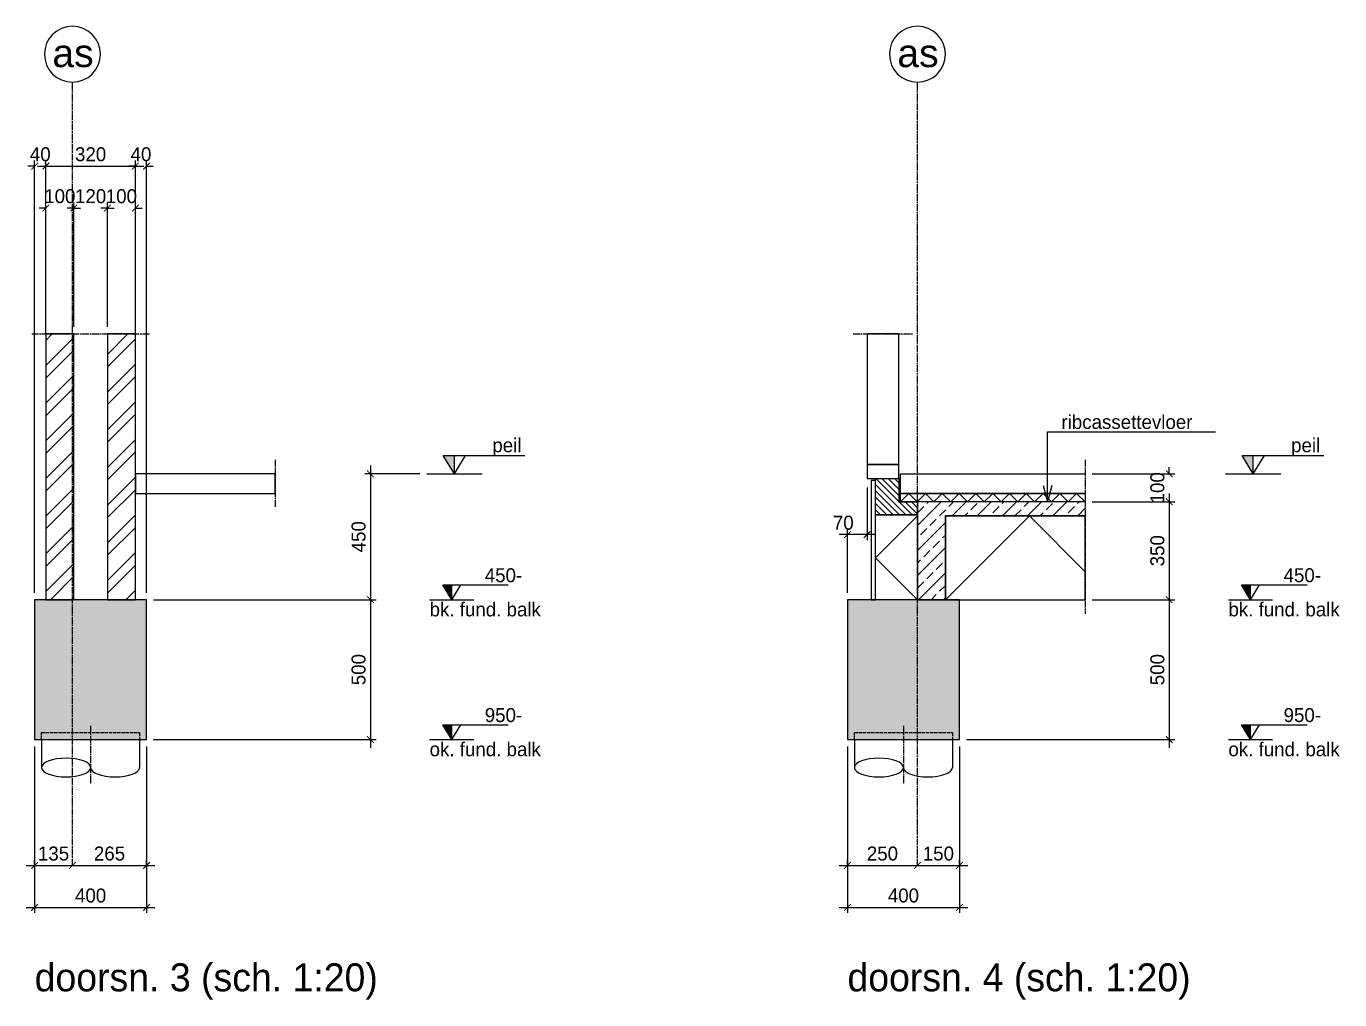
# Model space of a CAD drawing. Header units: millimetres. Extents: x -109306 to 269542, y -22401 to 197206.
# Drawn here: x -51692 to -46998, y 15534 to 19014 of the extents above; entities that cross this region are included whole.
import ezdxf
from ezdxf.enums import TextEntityAlignment as Align

# ---------------------------------------------------------------- set-up
doc = ezdxf.new("R2010")
doc.units = ezdxf.units.MM
doc.linetypes.add('CENTER', pattern=[36, 24, -3, 6, -3])
doc.linetypes.add('DASH', pattern=[15, 12, -3])
for name, color, linetype in [('10', 9, 'DASH'), ('13', 7, 'Continuous'), ('18', 1, 'Continuous'), ('25', 2, 'Continuous'), ('BETON - 18', 1, 'Continuous'), ('BETON - 25', 2, 'Continuous'), ('DIMENSION', 1, 'Continuous'), ('dun', 252, 'Continuous'), ('HATCH', 9, 'Continuous'), ('HATCH-beton', 254, 'Continuous'), ('PAAL', 3, 'Continuous'), ('STAAL-25', 2, 'Continuous'), ('STRAMIEN', 11, 'CENTER'), ('T25', 2, 'Continuous'), ('T50', 4, 'Continuous'), ('WAPENING-aanwijs', 1, 'Continuous')]:
    doc.layers.add(name, color=color, linetype=linetype)
doc.styles.get("Standard").update_dxf_attribs({"font": ''})
doc.styles.add('STRAMIEN', font='arial.ttf')
doc.styles.get('Standard').set_extended_font_data('Century Gothic')
doc.dimstyles.new('1-20', dxfattribs={"dimscale": 20, "dimtxt": 2.5, "dimasz": 1.2, "dimexe": 1, "dimexo": 0, "dimgap": 0.8, "dimtad": 1, "dimdec": 0, "dimzin": 12, "dimdsep": 46, "dimtxsty": 'Standard', "dimblk1": 'ARCHTICK', "dimblk2": 'ARCHTICK', "dimsah": 1, "dimcen": 0.09, "dimdle": 1.5, "dimclrd": 256, "dimclre": 254, "dimclrt": 2, "dimadec": 0, "dimazin": 0, "dimtfac": 1, "dimtdec": 0, "dimtix": 1, "dimtofl": 0, "dimtmove": 2, "dimatfit": 3, "dimldrblk": 'ARCHTICK', "dimfxl": 1, "dimtolj": 1, "dimtzin": 0, "dimarcsym": 0})

# ---------------------------------------------------------------- blocks, each defined once
blk = doc.blocks.new('_ARCHTICK')
at = {"color": 0, "linetype": 'ByBlock', "const_width": 0.15}
blk.add_lwpolyline([(-0.5, -0.5), (0.5, 0.5)], dxfattribs=at)
blk = doc.blocks.new('*D164')
at = {"layer": 'Defpoints', "color": 0, "transparency": 16777216}
for p in [(-51662, 16438.7), (-51262, 16438.7), (-51262, 15863.7)]:
    blk.add_point(p, dxfattribs=at)
at = {"layer": 'DIMENSION', "color": 254, "lineweight": -2, "transparency": 16777216}
for p, q in [((-51662, 16438.7), (-51662, 15843.7)), ((-51262, 16438.7), (-51262, 15843.7))]:
    blk.add_line(p, q, dxfattribs=at)
at = {"layer": 'DIMENSION', "lineweight": -2, "transparency": 16777216}
blk.add_line((-51692, 15863.7), (-51232, 15863.7), dxfattribs=at)
at = {"layer": 'DIMENSION', "lineweight": -2, "transparency": 16777216, "xscale": 23.99999999999998, "yscale": 23.99999999999998, "zscale": 23.99999999999998, "rotation": 180}
blk.add_blockref('_ARCHTICK', (-51662, 15863.7), dxfattribs=at)
at = {"layer": 'DIMENSION', "lineweight": -2, "transparency": 16777216, "xscale": 23.99999999999998, "yscale": 23.99999999999998, "zscale": 23.99999999999998}
blk.add_blockref('_ARCHTICK', (-51262, 15863.7), dxfattribs=at)
at = {"layer": 'DIMENSION', "color": 2, "transparency": 16777216, "insert": (-51462, 15905.9), "char_height": 50, "attachment_point": 5}
blk.add_mtext('\\A1;400', dxfattribs=at)
blk = doc.blocks.new('*D165')
at = {"layer": 'Defpoints', "color": 0, "transparency": 16777216}
for p in [(-51662, 16013.7), (-51527, 16013.7), (-51527, 16013.7)]:
    blk.add_point(p, dxfattribs=at)
at = {"layer": 'DIMENSION', "lineweight": -2, "transparency": 16777216}
blk.add_line((-51692, 16013.7), (-51497, 16013.7), dxfattribs=at)
at = {"layer": 'DIMENSION', "color": 254, "lineweight": -2, "transparency": 16777216}
for p, q in [((-51662, 16013.7), (-51662, 16033.7)), ((-51527, 16013.7), (-51527, 16033.7))]:
    blk.add_line(p, q, dxfattribs=at)
at = {"layer": 'DIMENSION', "lineweight": -2, "transparency": 16777216, "xscale": 23.99999999999998, "yscale": 23.99999999999998, "zscale": 23.99999999999998, "rotation": 180}
blk.add_blockref('_ARCHTICK', (-51662, 16013.7), dxfattribs=at)
at = {"layer": 'DIMENSION', "lineweight": -2, "transparency": 16777216, "xscale": 23.99999999999998, "yscale": 23.99999999999998, "zscale": 23.99999999999998}
blk.add_blockref('_ARCHTICK', (-51527, 16013.7), dxfattribs=at)
at = {"layer": 'DIMENSION', "color": 2, "transparency": 16777216, "insert": (-51594.5, 16055.9), "char_height": 50, "attachment_point": 5}
blk.add_mtext('\\A1;135', dxfattribs=at)
blk = doc.blocks.new('*D166')
at = {"layer": 'Defpoints', "color": 0, "transparency": 16777216}
for p in [(-51527, 16013.7), (-51262, 16013.7), (-51262, 16013.7)]:
    blk.add_point(p, dxfattribs=at)
at = {"layer": 'DIMENSION', "lineweight": -2, "transparency": 16777216}
blk.add_line((-51557, 16013.7), (-51232, 16013.7), dxfattribs=at)
at = {"layer": 'DIMENSION', "color": 254, "lineweight": -2, "transparency": 16777216}
for p, q in [((-51527, 16013.7), (-51527, 16033.7)), ((-51262, 16013.7), (-51262, 16033.7))]:
    blk.add_line(p, q, dxfattribs=at)
at = {"layer": 'DIMENSION', "lineweight": -2, "transparency": 16777216, "xscale": 23.99999999999998, "yscale": 23.99999999999998, "zscale": 23.99999999999998, "rotation": 180}
blk.add_blockref('_ARCHTICK', (-51527, 16013.7), dxfattribs=at)
at = {"layer": 'DIMENSION', "lineweight": -2, "transparency": 16777216, "xscale": 23.99999999999998, "yscale": 23.99999999999998, "zscale": 23.99999999999998}
blk.add_blockref('_ARCHTICK', (-51262, 16013.7), dxfattribs=at)
at = {"layer": 'DIMENSION', "color": 2, "transparency": 16777216, "insert": (-51394.5, 16055.9), "char_height": 50, "attachment_point": 5}
blk.add_mtext('\\A1;265', dxfattribs=at)
blk = doc.blocks.new('*D167')
at = {"layer": 'Defpoints', "color": 0, "transparency": 16777216}
for p in [(-51302, 18513.7), (-51622, 17938.7), (-51302, 17938.7)]:
    blk.add_point(p, dxfattribs=at)
at = {"layer": 'DIMENSION', "lineweight": -2, "transparency": 16777216}
blk.add_line((-51652, 18513.7), (-51272, 18513.7), dxfattribs=at)
at = {"layer": 'DIMENSION', "color": 254, "lineweight": -2, "transparency": 16777216}
for p, q in [((-51622, 17938.7), (-51622, 18533.7)), ((-51302, 17938.7), (-51302, 18533.7))]:
    blk.add_line(p, q, dxfattribs=at)
at = {"layer": 'DIMENSION', "lineweight": -2, "transparency": 16777216, "xscale": 23.99999999999998, "yscale": 23.99999999999998, "zscale": 23.99999999999998, "rotation": 180}
blk.add_blockref('_ARCHTICK', (-51622, 18513.7), dxfattribs=at)
at = {"layer": 'DIMENSION', "lineweight": -2, "transparency": 16777216, "xscale": 23.99999999999998, "yscale": 23.99999999999998, "zscale": 23.99999999999998}
blk.add_blockref('_ARCHTICK', (-51302, 18513.7), dxfattribs=at)
at = {"layer": 'DIMENSION', "color": 2, "transparency": 16777216, "insert": (-51462, 18555.9), "char_height": 50, "attachment_point": 5}
blk.add_mtext('\\A1;320', dxfattribs=at)
blk = doc.blocks.new('*D168')
at = {"layer": 'Defpoints', "color": 0, "transparency": 16777216}
for p in [(-51622, 18363.7), (-51522, 18363.7), (-51522, 17938.7)]:
    blk.add_point(p, dxfattribs=at)
at = {"layer": 'DIMENSION', "lineweight": -2, "transparency": 16777216}
for p, q in [((-51622, 18363.7), (-51646, 18363.7)), ((-51522, 18363.7), (-51498, 18363.7))]:
    blk.add_line(p, q, dxfattribs=at)
at = {"layer": 'DIMENSION', "color": 254, "lineweight": -2, "transparency": 16777216}
for p, q in [((-51622, 18363.7), (-51622, 18383.7)), ((-51522, 17938.7), (-51522, 18383.7))]:
    blk.add_line(p, q, dxfattribs=at)
at = {"layer": 'DIMENSION', "lineweight": -2, "transparency": 16777216, "xscale": 23.99999999999998, "yscale": 23.99999999999998, "zscale": 23.99999999999998}
blk.add_blockref('_ARCHTICK', (-51622, 18363.7), dxfattribs=at)
at = {"layer": 'DIMENSION', "lineweight": -2, "transparency": 16777216, "xscale": 23.99999999999998, "yscale": 23.99999999999998, "zscale": 23.99999999999998, "rotation": 180}
blk.add_blockref('_ARCHTICK', (-51522, 18363.7), dxfattribs=at)
at = {"layer": 'DIMENSION', "color": 2, "transparency": 16777216, "insert": (-51572, 18405.9), "char_height": 50, "attachment_point": 5}
blk.add_mtext('\\A1;100', dxfattribs=at)
blk = doc.blocks.new('STRAMIEN')
at = {"layer": '25'}
blk.add_circle((0, 6), 6, dxfattribs=at)
at = {"layer": 'T50', "style": 'STRAMIEN'}
blk.add_attdef('TAG01', text='', height=5, dxfattribs=at).set_placement((0, 6), align=Align.MIDDLE_CENTER)
blk = doc.blocks.new('*D169')
at = {"layer": 'Defpoints', "color": 0, "transparency": 16777216}
for p in [(-51522, 18363.7), (-51522, 18363.7), (-51402, 17938.7)]:
    blk.add_point(p, dxfattribs=at)
at = {"layer": 'DIMENSION', "lineweight": -2, "transparency": 16777216}
for p, q in [((-51522, 18363.7), (-51546, 18363.7)), ((-51402, 18363.7), (-51378, 18363.7))]:
    blk.add_line(p, q, dxfattribs=at)
at = {"layer": 'DIMENSION', "color": 254, "lineweight": -2, "transparency": 16777216}
for p, q in [((-51522, 18363.7), (-51522, 18383.7)), ((-51402, 17938.7), (-51402, 18383.7))]:
    blk.add_line(p, q, dxfattribs=at)
at = {"layer": 'DIMENSION', "lineweight": -2, "transparency": 16777216, "xscale": 23.99999999999998, "yscale": 23.99999999999998, "zscale": 23.99999999999998}
blk.add_blockref('_ARCHTICK', (-51522, 18363.7), dxfattribs=at)
at = {"layer": 'DIMENSION', "lineweight": -2, "transparency": 16777216, "xscale": 23.99999999999998, "yscale": 23.99999999999998, "zscale": 23.99999999999998, "rotation": 180}
blk.add_blockref('_ARCHTICK', (-51402, 18363.7), dxfattribs=at)
at = {"layer": 'DIMENSION', "color": 2, "transparency": 16777216, "insert": (-51462, 18405.9), "char_height": 50, "attachment_point": 5}
blk.add_mtext('\\A1;120', dxfattribs=at)
blk = doc.blocks.new('*D170')
at = {"layer": 'Defpoints', "color": 0, "transparency": 16777216}
for p in [(-51402, 18363.7), (-51302, 18363.7), (-51402, 17938.7)]:
    blk.add_point(p, dxfattribs=at)
at = {"layer": 'DIMENSION', "lineweight": -2, "transparency": 16777216}
for p, q in [((-51402, 18363.7), (-51426, 18363.7)), ((-51302, 18363.7), (-51278, 18363.7))]:
    blk.add_line(p, q, dxfattribs=at)
at = {"layer": 'DIMENSION', "color": 254, "lineweight": -2, "transparency": 16777216}
for p, q in [((-51402, 17938.7), (-51402, 18383.7)), ((-51302, 18363.7), (-51302, 18383.7))]:
    blk.add_line(p, q, dxfattribs=at)
at = {"layer": 'DIMENSION', "lineweight": -2, "transparency": 16777216, "xscale": 23.99999999999998, "yscale": 23.99999999999998, "zscale": 23.99999999999998}
blk.add_blockref('_ARCHTICK', (-51402, 18363.7), dxfattribs=at)
at = {"layer": 'DIMENSION', "lineweight": -2, "transparency": 16777216, "xscale": 23.99999999999998, "yscale": 23.99999999999998, "zscale": 23.99999999999998, "rotation": 180}
blk.add_blockref('_ARCHTICK', (-51302, 18363.7), dxfattribs=at)
at = {"layer": 'DIMENSION', "color": 2, "transparency": 16777216, "insert": (-51352, 18405.9), "char_height": 50, "attachment_point": 5}
blk.add_mtext('\\A1;100', dxfattribs=at)
blk = doc.blocks.new('*D178')
at = {"layer": 'Defpoints', "color": 0, "transparency": 16777216}
for p in [(-50285.8, 17413.7), (-51237, 16963.7), (-50462, 16963.7)]:
    blk.add_point(p, dxfattribs=at)
at = {"layer": 'DIMENSION', "lineweight": -2, "transparency": 16777216}
blk.add_line((-50462, 17443.7), (-50462, 16933.7), dxfattribs=at)
at = {"layer": 'DIMENSION', "color": 254, "lineweight": -2, "transparency": 16777216}
for p, q in [((-50285.8, 17413.7), (-50482, 17413.7)), ((-51237, 16963.7), (-50442, 16963.7))]:
    blk.add_line(p, q, dxfattribs=at)
at = {"layer": 'DIMENSION', "lineweight": -2, "transparency": 16777216, "xscale": 23.99999999999998, "yscale": 23.99999999999998, "zscale": 23.99999999999998}
for p, rotation in [((-50462, 17413.7), 90), ((-50462, 16963.7), 270)]:
    blk.add_blockref('_ARCHTICK', p, dxfattribs=dict(at, rotation=rotation))
at = {"layer": 'DIMENSION', "color": 2, "transparency": 16777216, "insert": (-50504.2, 17188.7), "char_height": 50, "attachment_point": 5, "rotation": 90}
blk.add_mtext('\\A1;450', dxfattribs=at)
blk = doc.blocks.new('*D179')
at = {"layer": 'Defpoints', "color": 0, "transparency": 16777216}
for p in [(-50572.8, 16963.7), (-51237, 16463.7), (-50462, 16463.7)]:
    blk.add_point(p, dxfattribs=at)
at = {"layer": 'DIMENSION', "lineweight": -2, "transparency": 16777216}
blk.add_line((-50462, 16993.7), (-50462, 16433.7), dxfattribs=at)
at = {"layer": 'DIMENSION', "color": 254, "lineweight": -2, "transparency": 16777216}
for p, q in [((-50572.8, 16963.7), (-50442, 16963.7)), ((-51237, 16463.7), (-50442, 16463.7))]:
    blk.add_line(p, q, dxfattribs=at)
at = {"layer": 'DIMENSION', "lineweight": -2, "transparency": 16777216, "xscale": 23.99999999999998, "yscale": 23.99999999999998, "zscale": 23.99999999999998}
for p, rotation in [((-50462, 16963.7), 90), ((-50462, 16463.7), 270)]:
    blk.add_blockref('_ARCHTICK', p, dxfattribs=dict(at, rotation=rotation))
at = {"layer": 'DIMENSION', "color": 2, "transparency": 16777216, "insert": (-50504.2, 16713.7), "char_height": 50, "attachment_point": 5, "rotation": 90}
blk.add_mtext('\\A1;500', dxfattribs=at)
blk = doc.blocks.new('hoogte')
at = {"layer": 'DIMENSION'}
blk.add_hatch(color=256, dxfattribs=at).paths.add_polyline_path([(1.81, 2.63), (0.21, 2.63), (0.21, 0)])
for p, q in [((1.81, 2.63), (-9.88, 2.63)), ((0.21, 0), (-1.39, 2.63)), ((0.21, 0), (1.81, 2.63)), ((0.21, 0), (0.21, 2.63)), ((4.16, 0), (-3.74, 0))]:
    blk.add_line(p, q, dxfattribs=at)
at = {"layer": 'DIMENSION', "color": 2}
blk.add_attdef('HOOGTE', (-9.82, 3.09), '', height=2, dxfattribs=at)
at = {"layer": 'DIMENSION', "color": 1}
blk.add_attdef('POSITIE', (-9.92, -2.78), '', height=1.8, dxfattribs=at)
blk = doc.blocks.new('*D180')
at = {"layer": 'Defpoints', "color": 0, "transparency": 16777216}
for p in [(-47882.2, 17413.7), (-47882.2, 17313.7), (-47607.2, 17313.7)]:
    blk.add_point(p, dxfattribs=at)
at = {"layer": 'DIMENSION', "lineweight": -2, "transparency": 16777216}
for p, q in [((-47607.2, 17413.7), (-47607.2, 17437.7)), ((-47607.2, 17313.7), (-47607.2, 17289.7))]:
    blk.add_line(p, q, dxfattribs=at)
at = {"layer": 'DIMENSION', "color": 254, "lineweight": -2, "transparency": 16777216}
for p, q in [((-47882.2, 17413.7), (-47587.2, 17413.7)), ((-47882.2, 17313.7), (-47587.2, 17313.7))]:
    blk.add_line(p, q, dxfattribs=at)
at = {"layer": 'DIMENSION', "lineweight": -2, "transparency": 16777216, "xscale": 23.99999999999998, "yscale": 23.99999999999998, "zscale": 23.99999999999998}
for p, rotation in [((-47607.2, 17413.7), 270), ((-47607.2, 17313.7), 90)]:
    blk.add_blockref('_ARCHTICK', p, dxfattribs=dict(at, rotation=rotation))
at = {"layer": 'DIMENSION', "color": 2, "transparency": 16777216, "insert": (-47649.5, 17363.7), "char_height": 50, "attachment_point": 5, "rotation": 90}
blk.add_mtext('\\A1;100', dxfattribs=at)
blk = doc.blocks.new('*D181')
at = {"layer": 'Defpoints', "color": 0, "transparency": 16777216}
for p in [(-47803.8, 17313.7), (-47882.2, 16963.7), (-47607.2, 16963.7)]:
    blk.add_point(p, dxfattribs=at)
at = {"layer": 'DIMENSION', "lineweight": -2, "transparency": 16777216}
blk.add_line((-47607.2, 17343.7), (-47607.2, 16933.7), dxfattribs=at)
at = {"layer": 'DIMENSION', "color": 254, "lineweight": -2, "transparency": 16777216}
for p, q in [((-47803.8, 17313.7), (-47587.2, 17313.7)), ((-47882.2, 16963.7), (-47587.2, 16963.7))]:
    blk.add_line(p, q, dxfattribs=at)
at = {"layer": 'DIMENSION', "lineweight": -2, "transparency": 16777216, "xscale": 23.99999999999998, "yscale": 23.99999999999998, "zscale": 23.99999999999998}
for p, rotation in [((-47607.2, 17313.7), 90), ((-47607.2, 16963.7), 270)]:
    blk.add_blockref('_ARCHTICK', p, dxfattribs=dict(at, rotation=rotation))
at = {"layer": 'DIMENSION', "color": 2, "transparency": 16777216, "insert": (-47649.5, 17138.7), "char_height": 50, "attachment_point": 5, "rotation": 90}
blk.add_mtext('\\A1;350', dxfattribs=at)
blk = doc.blocks.new('*D182')
at = {"layer": 'Defpoints', "color": 0, "transparency": 16777216}
for p in [(-47718, 16963.7), (-48332.2, 16463.7), (-47607.2, 16463.7)]:
    blk.add_point(p, dxfattribs=at)
at = {"layer": 'DIMENSION', "lineweight": -2, "transparency": 16777216}
blk.add_line((-47607.2, 16993.7), (-47607.2, 16433.7), dxfattribs=at)
at = {"layer": 'DIMENSION', "color": 254, "lineweight": -2, "transparency": 16777216}
for p, q in [((-47718, 16963.7), (-47587.2, 16963.7)), ((-48332.2, 16463.7), (-47587.2, 16463.7))]:
    blk.add_line(p, q, dxfattribs=at)
at = {"layer": 'DIMENSION', "lineweight": -2, "transparency": 16777216, "xscale": 23.99999999999998, "yscale": 23.99999999999998, "zscale": 23.99999999999998}
for p, rotation in [((-47607.2, 16963.7), 90), ((-47607.2, 16463.7), 270)]:
    blk.add_blockref('_ARCHTICK', p, dxfattribs=dict(at, rotation=rotation))
at = {"layer": 'DIMENSION', "color": 2, "transparency": 16777216, "insert": (-47649.5, 16713.7), "char_height": 50, "attachment_point": 5, "rotation": 90}
blk.add_mtext('\\A1;500', dxfattribs=at)
blk = doc.blocks.new('*D183')
at = {"layer": 'Defpoints', "color": 0, "transparency": 16777216}
for p in [(-48687.2, 17364.7), (-48757.2, 17196.3), (-48757.2, 16988.7)]:
    blk.add_point(p, dxfattribs=at)
at = {"layer": 'DIMENSION', "color": 254, "lineweight": -2, "transparency": 16777216}
for p, q in [((-48687.2, 17364.7), (-48687.2, 17176.3)), ((-48757.2, 16988.7), (-48757.2, 17216.3))]:
    blk.add_line(p, q, dxfattribs=at)
at = {"layer": 'DIMENSION', "lineweight": -2, "transparency": 16777216}
blk.add_line((-48657.2, 17196.3), (-48787.2, 17196.3), dxfattribs=at)
at = {"layer": 'DIMENSION', "lineweight": -2, "transparency": 16777216, "xscale": 23.99999999999998, "yscale": 23.99999999999998, "zscale": 23.99999999999998, "rotation": 180}
blk.add_blockref('_ARCHTICK', (-48757.2, 17196.3), dxfattribs=at)
at = {"layer": 'DIMENSION', "lineweight": -2, "transparency": 16777216, "xscale": 23.99999999999998, "yscale": 23.99999999999998, "zscale": 23.99999999999998}
blk.add_blockref('_ARCHTICK', (-48687.2, 17196.3), dxfattribs=at)
at = {"layer": 'DIMENSION', "color": 2, "transparency": 16777216, "insert": (-48772.2, 17238.6), "char_height": 50, "attachment_point": 5}
blk.add_mtext('\\A1;70', dxfattribs=at)
blk = doc.blocks.new('A$C680E42B6')
at = {"layer": '13'}
for p in [(145, 39), (145, -39)]:
    blk.add_line(p, (0, 0), dxfattribs=at)
blk = doc.blocks.new('A$C0DE41A36')
at = {"layer": 'DIMENSION', "xscale": -0.4, "yscale": 0.4, "zscale": 0.4, "rotation": 180}
blk.add_blockref('A$C680E42B6', (0, 0), dxfattribs=at)
blk = doc.blocks.new('A$C437740AA')
at = {"layer": '13'}
for p, q in [((-135, 0), (-135, 250)), ((-135, 250), (464.9, 250))]:
    blk.add_line(p, q, dxfattribs=at)
at = {"layer": 'STAAL-25', "xscale": -1, "rotation": 270.0000179416438}
blk.add_blockref('A$C0DE41A36', (-135, 0), dxfattribs=at)
at = {"layer": 'T25'}
blk.add_text('ribcassettevloer', height=50, dxfattribs=at).set_placement((-85.3, 260.3))
blk = doc.blocks.new('*D184')
at = {"layer": 'Defpoints', "color": 0, "transparency": 16777216}
for p in [(-48757.2, 16438.7), (-48357.2, 16438.7), (-48357.2, 15863.7)]:
    blk.add_point(p, dxfattribs=at)
at = {"layer": 'DIMENSION', "color": 254, "lineweight": -2, "transparency": 16777216}
for p, q in [((-48757.2, 16438.7), (-48757.2, 15843.7)), ((-48357.2, 16438.7), (-48357.2, 15843.7))]:
    blk.add_line(p, q, dxfattribs=at)
at = {"layer": 'DIMENSION', "lineweight": -2, "transparency": 16777216}
blk.add_line((-48787.2, 15863.7), (-48327.2, 15863.7), dxfattribs=at)
at = {"layer": 'DIMENSION', "lineweight": -2, "transparency": 16777216, "xscale": 23.99999999999998, "yscale": 23.99999999999998, "zscale": 23.99999999999998, "rotation": 180}
blk.add_blockref('_ARCHTICK', (-48757.2, 15863.7), dxfattribs=at)
at = {"layer": 'DIMENSION', "lineweight": -2, "transparency": 16777216, "xscale": 23.99999999999998, "yscale": 23.99999999999998, "zscale": 23.99999999999998}
blk.add_blockref('_ARCHTICK', (-48357.2, 15863.7), dxfattribs=at)
at = {"layer": 'DIMENSION', "color": 2, "transparency": 16777216, "insert": (-48557.2, 15905.9), "char_height": 50, "attachment_point": 5}
blk.add_mtext('\\A1;400', dxfattribs=at)
blk = doc.blocks.new('*D185')
at = {"layer": 'Defpoints', "color": 0, "transparency": 16777216}
for p in [(-48757.2, 16013.7), (-48507.2, 16013.7), (-48507.2, 16013.7)]:
    blk.add_point(p, dxfattribs=at)
at = {"layer": 'DIMENSION', "lineweight": -2, "transparency": 16777216}
blk.add_line((-48787.2, 16013.7), (-48477.2, 16013.7), dxfattribs=at)
at = {"layer": 'DIMENSION', "color": 254, "lineweight": -2, "transparency": 16777216}
for p, q in [((-48757.2, 16013.7), (-48757.2, 16033.7)), ((-48507.2, 16013.7), (-48507.2, 16033.7))]:
    blk.add_line(p, q, dxfattribs=at)
at = {"layer": 'DIMENSION', "lineweight": -2, "transparency": 16777216, "xscale": 23.99999999999998, "yscale": 23.99999999999998, "zscale": 23.99999999999998, "rotation": 180}
blk.add_blockref('_ARCHTICK', (-48757.2, 16013.7), dxfattribs=at)
at = {"layer": 'DIMENSION', "lineweight": -2, "transparency": 16777216, "xscale": 23.99999999999998, "yscale": 23.99999999999998, "zscale": 23.99999999999998}
blk.add_blockref('_ARCHTICK', (-48507.2, 16013.7), dxfattribs=at)
at = {"layer": 'DIMENSION', "color": 2, "transparency": 16777216, "insert": (-48632.2, 16055.9), "char_height": 50, "attachment_point": 5}
blk.add_mtext('\\A1;250', dxfattribs=at)
blk = doc.blocks.new('*D186')
at = {"layer": 'Defpoints', "color": 0, "transparency": 16777216}
for p in [(-48507.2, 16013.7), (-48357.2, 16013.7), (-48357.2, 16013.7)]:
    blk.add_point(p, dxfattribs=at)
at = {"layer": 'DIMENSION', "lineweight": -2, "transparency": 16777216}
blk.add_line((-48537.2, 16013.7), (-48327.2, 16013.7), dxfattribs=at)
at = {"layer": 'DIMENSION', "color": 254, "lineweight": -2, "transparency": 16777216}
for p, q in [((-48507.2, 16013.7), (-48507.2, 16033.7)), ((-48357.2, 16013.7), (-48357.2, 16033.7))]:
    blk.add_line(p, q, dxfattribs=at)
at = {"layer": 'DIMENSION', "lineweight": -2, "transparency": 16777216, "xscale": 23.99999999999998, "yscale": 23.99999999999998, "zscale": 23.99999999999998, "rotation": 180}
blk.add_blockref('_ARCHTICK', (-48507.2, 16013.7), dxfattribs=at)
at = {"layer": 'DIMENSION', "lineweight": -2, "transparency": 16777216, "xscale": 23.99999999999998, "yscale": 23.99999999999998, "zscale": 23.99999999999998}
blk.add_blockref('_ARCHTICK', (-48357.2, 16013.7), dxfattribs=at)
at = {"layer": 'DIMENSION', "color": 2, "transparency": 16777216, "insert": (-48432.2, 16055.9), "char_height": 50, "attachment_point": 5}
blk.add_mtext('\\A1;150', dxfattribs=at)
blk = doc.blocks.new('A$C37C67F26')
at = {"layer": '10'}
blk.add_lwpolyline([(-175, 0), (-175, 25), (175, 25), (175, 0)], dxfattribs=at)
at = {"layer": '13'}
for p, q in [((-175, 0), (-175, -100)), ((175, 0), (175, -100))]:
    blk.add_line(p, q, dxfattribs=at)
at = {"layer": '13', "extrusion": (0, 0, -1)}
blk.add_ellipse((-87.5, -100), major_axis=(-87.5, 0), ratio=0.382785, dxfattribs=at)
at = {"layer": '13'}
blk.add_ellipse((87.5, -100), major_axis=(-87.5, 0), ratio=0.382785, start_param=0.000001, end_param=3.141592, dxfattribs=at)
at = {"layer": 'STRAMIEN'}
blk.add_line((0, 48.6), (0, -158.5), dxfattribs=at)
blk = doc.blocks.new('*D193')
at = {"layer": 'Defpoints', "color": 0, "transparency": 16777216}
for p in [(-51622, 18513.7), (-51622, 17913.7), (-51662, 16988.7)]:
    blk.add_point(p, dxfattribs=at)
at = {"layer": 'DIMENSION', "lineweight": -2, "transparency": 16777216}
for p, q in [((-51662, 18513.7), (-51686, 18513.7)), ((-51622, 18513.7), (-51598, 18513.7))]:
    blk.add_line(p, q, dxfattribs=at)
at = {"layer": 'DIMENSION', "color": 254, "lineweight": -2, "transparency": 16777216}
for p, q in [((-51662, 16988.7), (-51662, 18533.7)), ((-51622, 17913.7), (-51622, 18533.7))]:
    blk.add_line(p, q, dxfattribs=at)
at = {"layer": 'DIMENSION', "lineweight": -2, "transparency": 16777216, "xscale": 23.99999999999998, "yscale": 23.99999999999998, "zscale": 23.99999999999998}
blk.add_blockref('_ARCHTICK', (-51662, 18513.7), dxfattribs=at)
at = {"layer": 'DIMENSION', "lineweight": -2, "transparency": 16777216, "xscale": 23.99999999999998, "yscale": 23.99999999999998, "zscale": 23.99999999999998, "rotation": 180}
blk.add_blockref('_ARCHTICK', (-51622, 18513.7), dxfattribs=at)
at = {"layer": 'DIMENSION', "color": 2, "transparency": 16777216, "insert": (-51642, 18555.9), "char_height": 50, "attachment_point": 5}
blk.add_mtext('\\A1;40', dxfattribs=at)
blk = doc.blocks.new('*D194')
at = {"layer": 'Defpoints', "color": 0, "transparency": 16777216}
for p in [(-51302, 18513.7), (-51302, 17913.7), (-51262, 16988.7)]:
    blk.add_point(p, dxfattribs=at)
at = {"layer": 'DIMENSION', "lineweight": -2, "transparency": 16777216}
for p, q in [((-51302, 18513.7), (-51326, 18513.7)), ((-51262, 18513.7), (-51238, 18513.7))]:
    blk.add_line(p, q, dxfattribs=at)
at = {"layer": 'DIMENSION', "color": 254, "lineweight": -2, "transparency": 16777216}
for p, q in [((-51302, 17913.7), (-51302, 18533.7)), ((-51262, 16988.7), (-51262, 18533.7))]:
    blk.add_line(p, q, dxfattribs=at)
at = {"layer": 'DIMENSION', "lineweight": -2, "transparency": 16777216, "xscale": 23.99999999999998, "yscale": 23.99999999999998, "zscale": 23.99999999999998}
blk.add_blockref('_ARCHTICK', (-51302, 18513.7), dxfattribs=at)
at = {"layer": 'DIMENSION', "lineweight": -2, "transparency": 16777216, "xscale": 23.99999999999998, "yscale": 23.99999999999998, "zscale": 23.99999999999998, "rotation": 180}
blk.add_blockref('_ARCHTICK', (-51262, 18513.7), dxfattribs=at)
at = {"layer": 'DIMENSION', "color": 2, "transparency": 16777216, "insert": (-51282, 18555.9), "char_height": 50, "attachment_point": 5}
blk.add_mtext('\\A1;40', dxfattribs=at)

msp = doc.modelspace()

# ---------------------------------------------------------------- hatches: boundary and pattern name
at = {"layer": 'HATCH'}
h = msp.add_hatch(dxfattribs=at)
h.set_pattern_fill('ANSI32', color=256, scale=10)
h.set_pattern_definition([(45, (-159821.88, 660.67), (-67.35192, 67.35192), []), (45, (-159776.98, 660.67), (-67.35192, 67.35192), [])])
h.paths.add_polyline_path([(-51622, 16963.7), (-51522, 16963.7), (-51522, 17913.7), (-51622, 17913.7)])
h = msp.add_hatch(dxfattribs=at)
h.set_pattern_fill('ANSI32', color=256, scale=10)
h.set_pattern_definition([(45, (37441.14, 12795.3), (-67.35192, 67.35192), []), (45, (37486.04, 12795.3), (-67.35192, 67.35192), [])])
h.paths.add_polyline_path([(-51402, 16963.7), (-51302, 16963.7), (-51302, 17913.7), (-51402, 17913.7)])
h = msp.add_hatch(dxfattribs=at)
h.set_pattern_fill('ANSI31', color=256, scale=5, angle=90, style=0)
h.set_pattern_definition([(135, (38181.712, 12795.298), (-11.2253202, -11.2253202), [])])
h.paths.add_polyline_path([(-48507.2, 17313.7), (-48507.2, 17266.7), (-48657.2, 17266.7), (-48657.2, 17396.7), (-48573.2, 17396.7), (-48573.2, 17313.7)])
h = msp.add_hatch(dxfattribs=at)
h.set_pattern_fill('ANSI33', color=256, scale=10, style=0)
h.set_pattern_definition([(45, (47727.46, 12795.3), (-44.90128, 44.90128), []), (45, (47772.36, 12795.3), (-44.90128, 44.90128), [31.75, -15.875])])
h.paths.add_polyline_path([(-48407.2, 16963.7), (-48507.2, 16963.7), (-48507.2, 17313.7), (-47907.2, 17313.7), (-47907.2, 17263.7), (-48407.2, 17263.7)])
h = msp.add_hatch(color=254, dxfattribs=at)
h.dxf.hatch_style = 1
h.paths.add_polyline_path([(-51662, 16463.7), (-51262, 16463.7), (-51262, 16963.7), (-51662, 16963.7)])
h = msp.add_hatch(color=254, dxfattribs=at)
h.dxf.hatch_style = 1
h.paths.add_polyline_path([(-48757.2, 16463.7), (-48357.2, 16463.7), (-48357.2, 16963.7), (-48757.2, 16963.7)])
at = {"layer": 'HATCH-beton'}
h = msp.add_hatch(color=254, dxfattribs=at)
h.dxf.hatch_style = 1
h.paths.add_polyline_path([(-51662, 16463.7), (-51262, 16463.7), (-51262, 16963.7), (-51662, 16963.7)])
h = msp.add_hatch(color=254, dxfattribs=at)
h.dxf.hatch_style = 1
h.paths.add_polyline_path([(-48757.2, 16463.7), (-48357.2, 16463.7), (-48357.2, 16963.7), (-48757.2, 16963.7)])

# ---------------------------------------------------------------- linework, layer by layer
at = {"layer": '18'}
for points in [[(-48687.2, 17446.7), (-48573.2, 17446.7), (-48573.2, 17913.7), (-48687.2, 17913.7)], [(-48687.2, 17396.7), (-48573.2, 17396.7), (-48573.2, 17446.7), (-48687.2, 17446.7)], [(-48507.2, 17313.7), (-48507.2, 17266.7), (-48657.2, 17266.7), (-48657.2, 17396.7), (-48573.2, 17396.7), (-48573.2, 17313.7), (-48507.2, 17313.7)], [(-48507.2, 16963.7), (-48657.2, 16963.7), (-48657.2, 17266.7), (-48507.2, 17266.7)]]:
    msp.add_lwpolyline(points, close=True, dxfattribs=at)
msp.add_lwpolyline([(-48507.2, 16963.7), (-48657.2, 17113.7), (-48507.2, 17263.7), (-48510.2, 17266.7)], dxfattribs=at)
at = {"layer": 'BETON - 18'}
for points in [[(-51622, 16963.7), (-51522, 16963.7), (-51522, 17913.7), (-51622, 17913.7)], [(-51402, 16963.7), (-51302, 16963.7), (-51302, 17913.7), (-51402, 17913.7)], [(-48657.2, 17389.7), (-48672.2, 17389.7), (-48672.2, 16963.7), (-48657.2, 16963.7)], [(-48407.2, 16963.7), (-47907.2, 16963.7), (-47907.2, 17263.7), (-48407.2, 17263.7)]]:
    msp.add_lwpolyline(points, close=True, dxfattribs=at)
for points in [[(-47907.2, 17313.7), (-48507.2, 17313.7), (-48507.2, 17313.7), (-48507.2, 16963.7), (-48407.2, 16963.7), (-48407.2, 17263.7), (-47907.2, 17263.7)], [(-48407.2, 16963.7), (-48107.2, 17263.7), (-47907.2, 17063.7)]]:
    msp.add_lwpolyline(points, dxfattribs=at)
at = {"layer": 'BETON - 25'}
for points in [[(-51662, 16463.7), (-51262, 16463.7), (-51262, 16963.7), (-51662, 16963.7)], [(-48757.2, 16463.7), (-48357.2, 16463.7), (-48357.2, 16963.7), (-48757.2, 16963.7)]]:
    msp.add_lwpolyline(points, close=True, dxfattribs=at)
at = {"layer": 'dun'}
for points in [[(-51302, 17343.7), (-50802, 17343.7), (-50802, 17413.7), (-51302, 17413.7)], [(-48568.2, 17343.7), (-47907.2, 17343.7), (-47907.2, 17313.7), (-48568.2, 17313.7)]]:
    msp.add_lwpolyline(points, close=True, dxfattribs=at)
for points in [[(-47907.2, 17343.7), (-48507.2, 17343.7), (-48507.2, 17343.7), (-48507.2, 17343.7), (-48507.2, 17343.7), (-48568.2, 17343.7), (-48568.2, 17413.7), (-47907.2, 17413.7)], [(-48568.2, 17389.7), (-48568.2, 17413.2)], [(-48568.2, 17313.7), (-48538.2, 17343.7), (-48508.2, 17313.7), (-48478.2, 17343.7), (-48448.2, 17313.7), (-48418.2, 17343.7), (-48388.2, 17313.7), (-48358.2, 17343.7), (-48328.2, 17313.7), (-48298.2, 17343.7), (-48268.2, 17313.7), (-48238.2, 17343.7), (-48208.2, 17313.7), (-48178.2, 17343.7), (-48148.2, 17313.7), (-48118.2, 17343.7), (-48088.2, 17313.7), (-48058.2, 17343.7), (-48028.2, 17313.7), (-47998.2, 17343.7), (-47968.2, 17313.7), (-47938.2, 17343.7), (-47908.2, 17313.7), (-47907.2, 17314.7)], [(-47907.2, 17313.7), (-48507.2, 17313.7), (-48507.2, 17343.7), (-47907.2, 17343.7)]]:
    msp.add_lwpolyline(points, dxfattribs=at)
at = {"layer": 'STRAMIEN'}
for p, q in [((-51527, 16013.7), (-51527, 18813.7)), ((-48507.2, 16013.7), (-48507.2, 18813.7))]:
    msp.add_line(p, q, dxfattribs=at)
for points in [[(-51672, 17913.7), (-51252, 17913.7)], [(-48737.2, 17913.7), (-48523.2, 17913.7)], [(-50802, 17463.7), (-50802, 17293.7)], [(-47907.2, 17463.7), (-47907.2, 16913.7)]]:
    msp.add_lwpolyline(points, dxfattribs=at)
at = {"layer": 'WAPENING-aanwijs'}
for points in [[(-48687.2, 17446.7), (-48573.2, 17446.7), (-48573.2, 17913.7), (-48687.2, 17913.7)], [(-48687.2, 17396.7), (-48573.2, 17396.7), (-48573.2, 17446.7), (-48687.2, 17446.7)], [(-48507.2, 17313.7), (-48507.2, 17266.7), (-48657.2, 17266.7), (-48657.2, 17396.7), (-48573.2, 17396.7), (-48573.2, 17313.7), (-48507.2, 17313.7)]]:
    msp.add_lwpolyline(points, close=True, dxfattribs=at)

# ---------------------------------------------------------------- block references
at = {"layer": 'DIMENSION'}
ref = msp.add_blockref('hoogte', (-50156.7, 17413.7), dxfattribs=dict(at, xscale=-25, yscale=25, zscale=25))
ref.add_attrib('HOOGTE', 'peil', (-50026.4, 17490.9), dxfattribs={"color": 2, "height": 50})
ref = msp.add_blockref('hoogte', (-47301.9, 17413.7), dxfattribs=dict(at, xscale=-25, yscale=25, zscale=25))
ref.add_attrib('HOOGTE', 'peil', (-47171.7, 17490.9), dxfattribs={"color": 2, "height": 50})
ref = msp.add_blockref('hoogte', (-50167.2, 16963.7), dxfattribs=dict(at, xscale=-20, yscale=20, zscale=25))
ref.add_attrib('HOOGTE', '450-', (-50053.4, 17026.2), dxfattribs={"color": 2, "height": 50})
ref.add_attrib('POSITIE', 'bk. fund. balk', (-50250.5, 16904), dxfattribs={"color": 1, "height": 50})
ref = msp.add_blockref('hoogte', (-47312.5, 16963.7), dxfattribs=dict(at, xscale=-20, yscale=20, zscale=25))
ref.add_attrib('HOOGTE', '450-', (-47198.6, 17026.2), dxfattribs={"color": 2, "height": 50})
ref.add_attrib('POSITIE', 'bk. fund. balk', (-47395.7, 16904), dxfattribs={"color": 1, "height": 50})
ref = msp.add_blockref('hoogte', (-50167.2, 16463.7), dxfattribs=dict(at, xscale=-20, yscale=20, zscale=25))
ref.add_attrib('HOOGTE', '950-', (-50053.4, 16526.2), dxfattribs={"color": 2, "height": 50})
ref.add_attrib('POSITIE', 'ok. fund. balk', (-50250.5, 16404), dxfattribs={"color": 1, "height": 50})
ref = msp.add_blockref('hoogte', (-47312.5, 16463.7), dxfattribs=dict(at, xscale=-20, yscale=20, zscale=25))
ref.add_attrib('HOOGTE', '950-', (-47198.6, 16526.2), dxfattribs={"color": 2, "height": 50})
ref.add_attrib('POSITIE', 'ok. fund. balk', (-47395.7, 16404), dxfattribs={"color": 1, "height": 50})
at = {"layer": 'PAAL'}
for p in [(-51462, 16463.7), (-48557.2, 16463.7)]:
    msp.add_blockref('A$C37C67F26', p, dxfattribs=at)
at = {"layer": 'STRAMIEN', "linetype": 'ByBlock'}
ref = msp.add_blockref('STRAMIEN', (-51527, 18813.7), dxfattribs=dict(at, xscale=-16.66666666618548, yscale=16.66666666618548, zscale=16.66666666618548))
ref.add_attrib('TAG01', 'as', dxfattribs={"layer": '0', "color": 4, "linetype": 'Continuous', "height": 100, "style": 'STRAMIEN'}).set_placement((-51524.9, 18867.6), align=Align.CENTER)
ref = msp.add_blockref('STRAMIEN', (-48507.2, 18813.7), dxfattribs=dict(at, xscale=-16.66666666618548, yscale=16.66666666618548, zscale=16.66666666618548))
ref.add_attrib('TAG01', 'as', dxfattribs={"layer": '0', "color": 4, "linetype": 'Continuous', "height": 100, "style": 'STRAMIEN'}).set_placement((-48505.1, 18867.6), align=Align.CENTER)
at = {"layer": 'STRAMIEN'}
msp.add_blockref('A$C437740AA', (-47907.2, 17313.7), dxfattribs=at)

# ---------------------------------------------------------------- texts
at = {"layer": 'T50'}
for s, p in [('doorsn. 3 (sch. 1:20)', (-51662, 15563.7)), ('doorsn. 4 (sch. 1:20)', (-48757.2, 15563.7))]:
    msp.add_text(s, height=100, dxfattribs=at).set_placement(p)

# ---------------------------------------------------------------- dimensions: what is measured, and where the dimension line sits
at = {"layer": 'DIMENSION'}
for base, p1, p2, picture, middle in [((-51622, 18513.7), (-51662, 16988.7), (-51622, 17913.7), '*D193', (-51642, 18555.9)), ((-51302, 18513.7), (-51622, 17938.7), (-51302, 17938.7), '*D167', (-51462, 18555.9)), ((-51522, 18363.7), (-51622, 18363.7), (-51522, 17938.7), '*D168', (-51572, 18405.9)), ((-51262, 15863.7), (-51662, 16438.7), (-51262, 16438.7), '*D164', (-51462, 15905.9)), ((-48357.2, 15863.7), (-48757.2, 16438.7), (-48357.2, 16438.7), '*D184', (-48557.2, 15905.9)), ((-51527, 16013.7), (-51662, 16013.7), (-51527, 16013.7), '*D165', (-51594.5, 16055.9)), ((-51262, 16013.7), (-51527, 16013.7), (-51262, 16013.7), '*D166', (-51394.5, 16055.9)), ((-48507.2, 16013.7), (-48757.2, 16013.7), (-48507.2, 16013.7), '*D185', (-48632.2, 16055.9)), ((-48357.2, 16013.7), (-48507.2, 16013.7), (-48357.2, 16013.7), '*D186', (-48432.2, 16055.9))]:
    dim = msp.add_linear_dim(base=base, p1=p1, p2=p2, dimstyle='1-20', dxfattribs=at)
    dim.commit()
    dim.dimension.update_dxf_attribs({"geometry": picture, "text_midpoint": middle})
for base, p1, p2, angle, picture, middle in [((-51302, 18513.7), (-51262, 16988.7), (-51302, 17913.7), 180, '*D194', (-51282, 18555.9)), ((-51522, 18363.7), (-51402, 17938.7), (-51522, 18363.7), 180, '*D169', (-51462, 18405.9)), ((-51402, 18363.7), (-51302, 18363.7), (-51402, 17938.7), 180, '*D170', (-51352, 18405.9)), ((-50462, 16963.7), (-50285.8, 17413.7), (-51237, 16963.7), 90, '*D178', (-50504.2, 17188.7)), ((-47607.2, 17313.7), (-47882.2, 17413.7), (-47882.2, 17313.7), 90, '*D180', (-47649.5, 17363.7)), ((-47607.2, 16963.7), (-47803.8, 17313.7), (-47882.2, 16963.7), 90, '*D181', (-47649.5, 17138.7)), ((-50462, 16463.7), (-50572.8, 16963.7), (-51237, 16463.7), 90, '*D179', (-50504.2, 16713.7)), ((-47607.2, 16463.7), (-47718, 16963.7), (-48332.2, 16463.7), 90, '*D182', (-47649.5, 16713.7))]:
    dim = msp.add_linear_dim(base=base, p1=p1, p2=p2, angle=angle, dimstyle='1-20', dxfattribs=at)
    dim.commit()
    dim.dimension.update_dxf_attribs({"geometry": picture, "text_midpoint": middle})
dim = msp.add_linear_dim(base=(-48757.2, 17196.3), p1=(-48687.2, 17364.7), p2=(-48757.2, 16988.7), angle=180, dimstyle='1-20', dxfattribs=at)
dim.commit()
dim.dimension.update_dxf_attribs({"geometry": '*D183', "text_midpoint": (-48772.2, 17238.6), "dimtype": 160})

doc.saveas('drawing.dxf')
